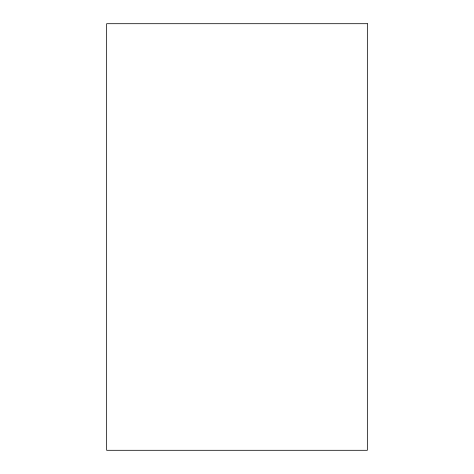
<?xml version="1.0" encoding="UTF-8"?>
<svg xmlns="http://www.w3.org/2000/svg" width="474" height="474" viewBox="0 0 474 474"><rect width="100%" height="100%" fill="white"/><g stroke="black" fill="none" stroke-linecap="round" stroke-linejoin="round"><path stroke-width="0.71" d="M367.35 23.7L106.65 23.7L106.65 450.3L367.35 450.3L367.35 23.7"/></g></svg>
